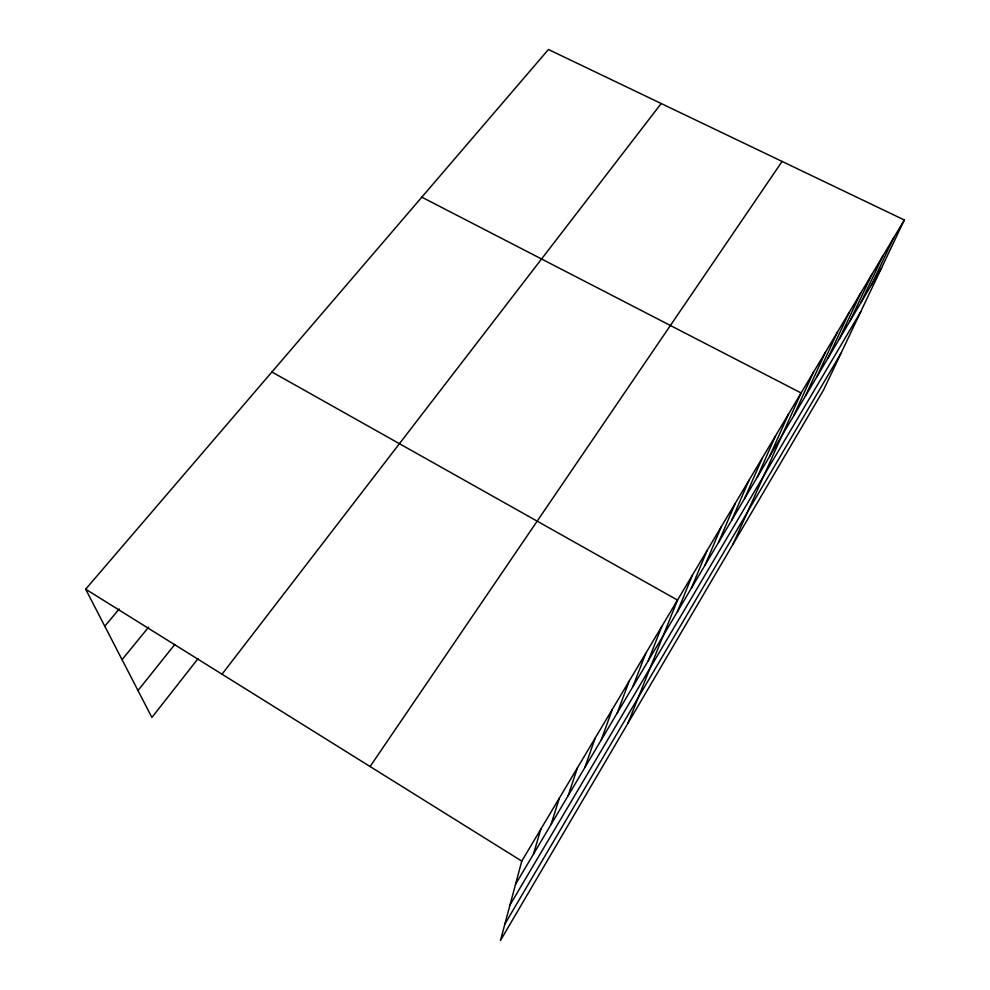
<?xml version="1.0" encoding="UTF-8"?>
<svg xmlns="http://www.w3.org/2000/svg" width="990" height="990" viewBox="0 0 990 990"><rect width="100%" height="100%" fill="white"/><g stroke="black" fill="none" stroke-linecap="round" stroke-linejoin="round"><path stroke-width="1.49" d="M904.328 219.99L521.767 861.102L500.457 940.5L823.655 389.775L904.328 219.99L548.435 49.5L85.672 589.186L151.891 717.465L197.975 658.746M533.486 854.073L540.8 829.224M551.022 824.559L559.35 798.126M568.149 795.712L577.455 767.77M584.88 767.51L595.139 738.156M601.252 739.951L612.389 709.236M617.265 712.986L629.244 680.996M632.919 686.615L645.703 653.4M648.24 660.813L661.79 626.447M627.846 723.43L677.519 600.089L271.928 371.98M677.482 611.56L692.443 575.079M691.441 588.048L707.046 550.601M705.127 565.005L721.339 526.655M718.53 542.433L735.335 503.205M731.672 520.294L749.034 480.237M744.567 498.589L762.449 457.751M757.202 477.304L775.603 435.711M769.601 456.427L788.486 414.129M732.971 544.302L801.108 392.968L421.814 197.171M793.695 415.85L813.483 372.228M805.402 396.124L825.611 351.896M816.899 376.757L837.515 331.959M828.185 357.749L849.185 312.394M839.26 339.087L860.632 293.213M850.15 320.76L871.856 274.391M860.842 302.754L882.882 255.915M871.336 285.071L893.698 237.786M504.888 924.029L841.116 353.034M509.974 905.046L860.755 311.689M515.543 884.293L881.657 267.696M370.087 766.532L782.1 161.432M222.032 674.202L661.196 103.517M137.981 690.525L174.809 644.453M122.055 659.674L148.636 627.128M104.792 626.225L119.184 608.999M85.672 589.186L521.767 861.102"/></g></svg>
